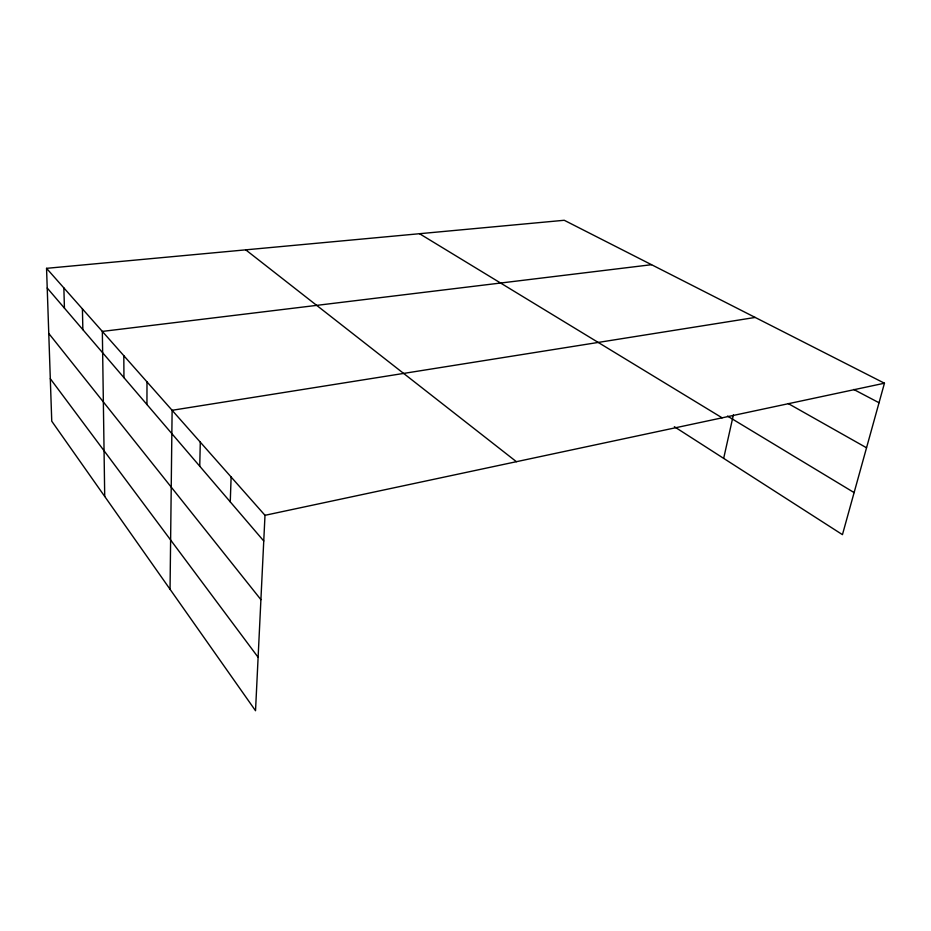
<?xml version="1.0" encoding="UTF-8"?>
<svg xmlns="http://www.w3.org/2000/svg" width="931" height="931" viewBox="0 0 931 931"><rect width="100%" height="100%" fill="white"/><g stroke="black" fill="none" stroke-linecap="round" stroke-linejoin="round"><path stroke-width="1.4" d="M146.947 404.531L146.993 381.896M170.047 589.276L172.119 410.292L755.181 317.436M199.746 466.222L200.293 442.155M230.26 501.867L231.121 477.009M46.55 268.337L264.998 515.309L255.525 710.725L51.752 421.196L46.55 268.337L564.244 220.275L884.45 383.211L842.45 534.65L674.347 426.712M723.666 458.378L733.384 414.9M264.998 515.309L884.45 383.211M651.537 264.695L102.34 331.413L104.714 496.444M853.727 389.449L879.027 402.751M788.208 403.542L866.54 447.776M727.495 416.087L854.111 492.592M419.544 233.716L722.13 417.833M245.726 249.845L516.426 461.695M47.225 288.028L263.752 540.992M48.761 333.438L260.913 599.657M50.297 378.684L258.12 657.298M63.867 287.912L64.425 308.138M82.417 308.883L82.859 329.667M123.811 355.689L123.951 377.672"/></g></svg>
